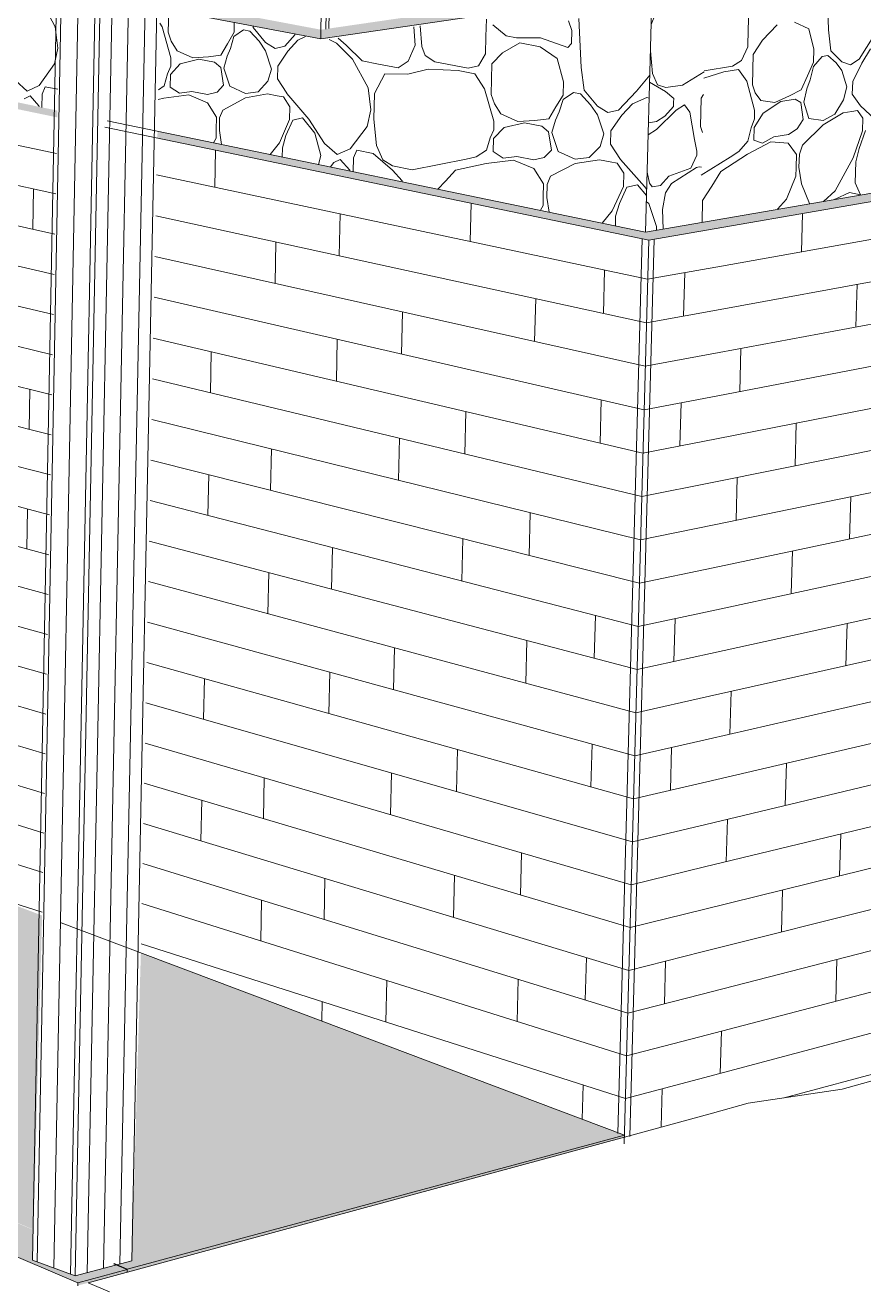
# Model space of a CAD drawing. Header units: inches. Extents: x 5690 to 5695, y -585 to 907.
# Drawn here: x 5690.8136 to 5690.9396, y 906.8026 to 906.9924 of the extents above; entities that cross this region are included whole.
import ezdxf

# ---------------------------------------------------------------- set-up
doc = ezdxf.new("R2010")
doc.units = ezdxf.units.IN
doc.header["$MEASUREMENT"] = 0
for name, color, linetype, lineweight in [('A-CLNG', 13, 'Continuous', 13), ('A-DETL', 90, 'Continuous', 9), ('A-FLOR', 192, 'Continuous', 13), ('A-WALL-PATT-1', 111, 'Continuous', 9), ('C-TOPO', 7, 'Continuous', 9), ('I-WALL', 2, 'Continuous', 13), ('I-WALL-1', 2, 'Continuous', 9), ('S-COLS', 52, 'Continuous', 9), ('S-FNDN', 32, 'Continuous', 13), ('S-FNDN-1', 32, 'Continuous', 9)]:
    doc.layers.add(name, color=color, linetype=linetype, lineweight=lineweight)

# ---------------------------------------------------------------- blocks, each defined once
blk = doc.blocks.new('FP_2-3D View 1')
at = {"layer": 'A-WALL-PATT-1'}
for p, q in [((5690.85876, 906.99185), (5690.85903, 907.00386)), ((5690.85924, 906.99192), (5690.85951, 907.00392))]:
    blk.add_line(p, q, dxfattribs=at)
blk = doc.blocks.new('FP_7-3D View 1')
at = {"layer": 'A-WALL-PATT-1'}
for p, q in [((5690.76581, 906.98432), (5690.81832, 906.97315)), ((5690.76573, 906.97855), (5690.81821, 906.96709)), ((5690.76565, 906.97278), (5690.81809, 906.96103)), ((5690.84209, 906.96809), (5690.8422, 906.97364)), ((5690.83336, 906.96995), (5690.9071, 906.95426)), ((5690.76557, 906.96703), (5690.81798, 906.95499)), ((5690.81476, 906.96178), (5690.81487, 906.96782)), ((5690.88044, 906.95993), (5690.88058, 906.96568)), ((5690.83324, 906.9638), (5690.90693, 906.94771)), ((5690.86079, 906.95779), (5690.86093, 906.96408)), ((5690.76549, 906.96128), (5690.81787, 906.94895)), ((5690.85115, 906.95363), (5690.85129, 906.95986)), ((5690.83311, 906.95767), (5690.90675, 906.94117)), ((5690.90047, 906.94912), (5690.90064, 906.95564)), ((5690.76541, 906.95553), (5690.81775, 906.94291)), ((5690.83299, 906.95154), (5690.90657, 906.93463)), ((5690.89012, 906.94489), (5690.89029, 906.95134)), ((5690.76533, 906.94979), (5690.81764, 906.93689)), ((5690.87015, 906.943), (5690.8703, 906.94934)), ((5690.83286, 906.94542), (5690.90639, 906.92811)), ((5690.86036, 906.93894), (5690.8605, 906.94522)), ((5690.76525, 906.94406), (5690.81753, 906.93087)), ((5690.84144, 906.9372), (5690.84156, 906.94337)), ((5690.83274, 906.9393), (5690.90622, 906.92159)), ((5690.76517, 906.93833), (5690.81741, 906.92485)), ((5690.8142, 906.93171), (5690.81431, 906.93771)), ((5690.89995, 906.92962), (5690.90012, 906.93611)), ((5690.83262, 906.93319), (5690.90604, 906.91508)), ((5690.87965, 906.92799), (5690.87981, 906.93436)), ((5690.76509, 906.93261), (5690.8173, 906.91885)), ((5690.8697, 906.92404), (5690.86985, 906.93035)), ((5690.83249, 906.92709), (5690.90586, 906.90857)), ((5690.85047, 906.92255), (5690.85061, 906.92875)), ((5690.76501, 906.9269), (5690.81719, 906.91285)), ((5690.84105, 906.91876), (5690.84118, 906.9249)), ((5690.76493, 906.92119), (5690.81707, 906.90686)), ((5690.81387, 906.91374), (5690.81398, 906.91972)), ((5690.83237, 906.921), (5690.90569, 906.90208)), ((5690.8893, 906.91275), (5690.88946, 906.91917)), ((5690.76485, 906.91549), (5690.81696, 906.90087)), ((5690.83225, 906.91491), (5690.90551, 906.89559)), ((5690.85965, 906.90768), (5690.85979, 906.91392)), ((5690.87918, 906.90892), (5690.87934, 906.91527)), ((5690.85007, 906.90399), (5690.8502, 906.91017)), ((5690.76477, 906.90979), (5690.81685, 906.89489)), ((5690.83212, 906.90883), (5690.90534, 906.88911)), ((5690.76469, 906.9041), (5690.81674, 906.88892)), ((5690.832, 906.90275), (5690.90516, 906.88264)), ((5690.89909, 906.89728), (5690.89927, 906.90373)), ((5690.86895, 906.89259), (5690.8691, 906.89887)), ((5690.88881, 906.89356), (5690.88897, 906.89995)), ((5690.76461, 906.89842), (5690.81662, 906.88295)), ((5690.83188, 906.89669), (5690.90499, 906.87617)), ((5690.85922, 906.88901), (5690.85936, 906.89523)), ((5690.8404, 906.88815), (5690.84053, 906.89426)), ((5690.76453, 906.89274), (5690.81651, 906.87699)), ((5690.83176, 906.89062), (5690.90481, 906.86972)), ((5690.76445, 906.88707), (5690.8164, 906.87104)), ((5690.83163, 906.88457), (5690.90464, 906.86327)), ((5690.8784, 906.87728), (5690.87856, 906.88359)), ((5690.89858, 906.87797), (5690.89875, 906.8844)), ((5690.76437, 906.88141), (5690.81629, 906.86509)), ((5690.86851, 906.87381), (5690.86866, 906.88006)), ((5690.83151, 906.87852), (5690.90446, 906.85683)), ((5690.84939, 906.87321), (5690.84953, 906.87935)), ((5690.84002, 906.86987), (5690.84015, 906.87596)), ((5690.83139, 906.87249), (5690.90429, 906.8504)), ((5690.83127, 906.86645), (5690.90411, 906.84397)), ((5690.888, 906.86173), (5690.88816, 906.86808)), ((5690.87794, 906.85838), (5690.87809, 906.86467)), ((5690.85851, 906.85804), (5690.85865, 906.86422)), ((5690.80725, 906.86201), (5690.81618, 906.85915)), ((5690.84899, 906.85482), (5690.84912, 906.86094)), ((5690.83114, 906.86043), (5690.90394, 906.83755)), ((5690.83102, 906.85441), (5690.90377, 906.83114)), ((5690.89773, 906.84594), (5690.8979, 906.85233)), ((5690.86777, 906.84265), (5690.86792, 906.84887)), ((5690.88751, 906.84272), (5690.88767, 906.84905)), ((5690.85817, 906.8428), (5690.85823, 906.84571)), ((5690.89726, 906.82806), (5690.8974, 906.83318))]:
    blk.add_line(p, q, dxfattribs=at)
blk = doc.blocks.new('FP_8-3D View 1')
at = {"layer": 'A-WALL-PATT-1'}
for p, q in [((5690.9071, 906.95426), (5690.91819, 906.95623)), ((5690.91249, 906.94873), (5690.91267, 906.95525)), ((5690.90693, 906.94771), (5690.91801, 906.94973)), ((5690.90675, 906.94117), (5690.91783, 906.94324)), ((5690.90657, 906.93463), (5690.91764, 906.93676)), ((5690.91195, 906.9292), (5690.91213, 906.9357)), ((5690.90639, 906.92811), (5690.91746, 906.93028)), ((5690.90622, 906.92159), (5690.91728, 906.92381)), ((5690.90604, 906.91508), (5690.9171, 906.91735)), ((5690.90586, 906.90857), (5690.91692, 906.9109)), ((5690.90569, 906.90208), (5690.91673, 906.90445)), ((5690.91106, 906.89681), (5690.91123, 906.90327)), ((5690.90551, 906.89559), (5690.91655, 906.89802)), ((5690.90534, 906.88911), (5690.91637, 906.89159)), ((5690.90516, 906.88264), (5690.91619, 906.88517)), ((5690.91052, 906.87747), (5690.9107, 906.88391)), ((5690.90499, 906.87617), (5690.91601, 906.87875)), ((5690.90481, 906.86972), (5690.91583, 906.87234)), ((5690.90464, 906.86327), (5690.91565, 906.86595)), ((5690.90446, 906.85683), (5690.91547, 906.85955)), ((5690.90429, 906.8504), (5690.91529, 906.85317)), ((5690.90963, 906.84539), (5690.90981, 906.85179)), ((5690.90411, 906.84397), (5690.91511, 906.84679)), ((5690.90394, 906.83755), (5690.91493, 906.84043)), ((5690.90377, 906.83114), (5690.91475, 906.83407)), ((5690.90912, 906.82688), (5690.90928, 906.83261))]:
    blk.add_line(p, q, dxfattribs=at)
blk = doc.blocks.new('FP_12-3D View 1')
at = {"layer": 'A-WALL-PATT-1'}
for p, q in [((5690.93019, 906.95837), (5690.93035, 906.96414)), ((5690.91819, 906.95623), (5690.9491, 906.96173)), ((5690.94707, 906.95504), (5690.94726, 906.9614)), ((5690.91801, 906.94973), (5690.94891, 906.95537)), ((5690.93839, 906.94709), (5690.93859, 906.95349)), ((5690.91783, 906.94324), (5690.94871, 906.94902)), ((5690.91764, 906.93676), (5690.94851, 906.94268)), ((5690.92093, 906.93739), (5690.92111, 906.94386)), ((5690.94648, 906.93599), (5690.94667, 906.94233)), ((5690.91746, 906.93028), (5690.94832, 906.93635)), ((5690.92925, 906.92622), (5690.92943, 906.93263)), ((5690.91728, 906.92381), (5690.94812, 906.93002)), ((5690.9171, 906.91735), (5690.94793, 906.9237)), ((5690.92038, 906.91803), (5690.92056, 906.92447)), ((5690.93744, 906.91522), (5690.93763, 906.92158)), ((5690.91692, 906.9109), (5690.94773, 906.91739)), ((5690.92868, 906.90703), (5690.92887, 906.91342)), ((5690.91673, 906.90445), (5690.94753, 906.91108)), ((5690.9455, 906.90438), (5690.9457, 906.91069)), ((5690.91655, 906.89802), (5690.94734, 906.90478)), ((5690.93686, 906.89619), (5690.93705, 906.90252)), ((5690.91637, 906.89159), (5690.94714, 906.89849)), ((5690.91619, 906.88517), (5690.94695, 906.89221)), ((5690.91947, 906.88592), (5690.91965, 906.89232)), ((5690.94492, 906.88551), (5690.94512, 906.89179)), ((5690.91601, 906.87875), (5690.94676, 906.88594)), ((5690.92775, 906.87519), (5690.92794, 906.88154)), ((5690.91583, 906.87234), (5690.94656, 906.87967)), ((5690.91565, 906.86595), (5690.94637, 906.87341)), ((5690.91892, 906.86674), (5690.9191, 906.87312)), ((5690.93592, 906.86462), (5690.9361, 906.87092)), ((5690.91547, 906.85955), (5690.94617, 906.86716)), ((5690.91529, 906.85317), (5690.94598, 906.86091)), ((5690.9272, 906.85617), (5690.92738, 906.8625)), ((5690.94396, 906.8542), (5690.94415, 906.86045)), ((5690.91511, 906.84679), (5690.94579, 906.85467)), ((5690.93535, 906.84576), (5690.93554, 906.85204)), ((5690.91493, 906.84043), (5690.94559, 906.84844)), ((5690.91475, 906.83407), (5690.9454, 906.84222)), ((5690.94338, 906.8355), (5690.94357, 906.84173)), ((5690.91802, 906.83493), (5690.9182, 906.84128)), ((5690.92759, 906.83123), (5690.94521, 906.836))]:
    blk.add_line(p, q, dxfattribs=at)
blk = doc.blocks.new('FP_14-3D View 1')
at = {"layer": 'S-COLS'}
for p, q in [((5690.82293, 906.80497), (5690.82667, 906.99633)), ((5690.8254, 906.80563), (5690.82916, 906.99585)), ((5690.82786, 906.80629), (5690.83165, 906.99538))]:
    blk.add_line(p, q, dxfattribs=at)
blk = doc.blocks.new('FP_15-3D View 1')
at = {"layer": 'S-COLS'}
for p, q in [((5690.81544, 906.80659), (5690.81905, 906.99778)), ((5690.81793, 906.80567), (5690.82159, 906.99729)), ((5690.82044, 906.80475), (5690.82415, 906.99681))]:
    blk.add_line(p, q, dxfattribs=at)
blk = doc.blocks.new('FP_30-3D View 1')
at = {"layer": 'A-WALL-PATT-1'}
for p, q in [((5690.81598, 906.99629), (5690.81815, 906.99216)), ((5690.83511, 906.99137), (5690.83518, 906.99464)), ((5690.81815, 906.99216), (5690.81855, 906.98899)), ((5690.83384, 906.99274), (5690.8342, 906.99217)), ((5690.8342, 906.99217), (5690.8355, 906.98752)), ((5690.84498, 906.99074), (5690.84643, 906.99173)), ((5690.84502, 906.99277), (5690.84499, 906.99137)), ((5690.84643, 906.99173), (5690.84738, 906.99155)), ((5690.84787, 906.99209), (5690.84785, 906.99224)), ((5690.84973, 906.98983), (5690.84787, 906.99209)), ((5690.87201, 906.9922), (5690.87221, 906.98942)), ((5690.87294, 906.99234), (5690.8732, 906.98924)), ((5690.88282, 906.99071), (5690.88288, 906.99333)), ((5690.88388, 906.99249), (5690.88588, 906.99081)), ((5690.89522, 906.99307), (5690.8957, 906.99165)), ((5690.8957, 906.99165), (5690.89565, 906.98967)), ((5690.89712, 906.98607), (5690.89679, 906.99345)), ((5690.83555, 906.99002), (5690.83511, 906.99137)), ((5690.83646, 906.98859), (5690.83555, 906.99002)), ((5690.84499, 906.99137), (5690.84401, 906.98965)), ((5690.84447, 906.98893), (5690.84498, 906.99074)), ((5690.84738, 906.99155), (5690.84878, 906.99001)), ((5690.84878, 906.99001), (5690.8497, 906.98856)), ((5690.85115, 906.98892), (5690.84973, 906.98983)), ((5690.85419, 906.99104), (5690.8526, 906.98928)), ((5690.85306, 906.98855), (5690.85455, 906.99018)), ((5690.85455, 906.99018), (5690.85574, 906.99074)), ((5690.85927, 906.99029), (5690.86037, 906.98972)), ((5690.86183, 906.98944), (5690.86061, 906.9905)), ((5690.88275, 906.9881), (5690.88282, 906.99071)), ((5690.88531, 906.98828), (5690.8879, 906.98977)), ((5690.88741, 906.99052), (5690.88588, 906.99081)), ((5690.89101, 906.99052), (5690.88741, 906.99052)), ((5690.8879, 906.98977), (5690.89098, 906.9892)), ((5690.89512, 906.9891), (5690.89101, 906.99052)), ((5690.81855, 906.98899), (5690.81805, 906.98661)), ((5690.83878, 906.98751), (5690.83646, 906.98859)), ((5690.84303, 906.98794), (5690.84113, 906.98768)), ((5690.84401, 906.98965), (5690.84303, 906.98794)), ((5690.84397, 906.98776), (5690.84447, 906.98893)), ((5690.8497, 906.98856), (5690.8506, 906.98583)), ((5690.8526, 906.98928), (5690.85115, 906.98892)), ((5690.85157, 906.98628), (5690.85306, 906.98855)), ((5690.86037, 906.98972), (5690.86276, 906.98733)), ((5690.86423, 906.98705), (5690.86183, 906.98944)), ((5690.87221, 906.98942), (5690.87115, 906.98702)), ((5690.8732, 906.98924), (5690.87367, 906.98785)), ((5690.87367, 906.98785), (5690.87515, 906.98691)), ((5690.88169, 906.98633), (5690.88275, 906.9881)), ((5690.88373, 906.9866), (5690.88531, 906.98828)), ((5690.89098, 906.9892), (5690.89352, 906.98741)), ((5690.89565, 906.98967), (5690.89512, 906.9891)), ((5690.81805, 906.98661), (5690.81574, 906.98338)), ((5690.83548, 906.98627), (5690.83499, 906.98511)), ((5690.83688, 906.98662), (5690.83545, 906.98501)), ((5690.8355, 906.98752), (5690.83548, 906.98627)), ((5690.83971, 906.98732), (5690.83688, 906.98662)), ((5690.84113, 906.98768), (5690.83878, 906.98751)), ((5690.84206, 906.98687), (5690.83971, 906.98732)), ((5690.84299, 906.98605), (5690.84206, 906.98687)), ((5690.8434, 906.98344), (5690.84299, 906.98605)), ((5690.84346, 906.98596), (5690.84397, 906.98776)), ((5690.84435, 906.98325), (5690.84346, 906.98596)), ((5690.85153, 906.98438), (5690.85157, 906.98628)), ((5690.86276, 906.98733), (5690.86512, 906.983)), ((5690.86668, 906.98658), (5690.86423, 906.98705)), ((5690.86964, 906.98601), (5690.86668, 906.98658)), ((5690.87115, 906.98702), (5690.86964, 906.98601)), ((5690.87515, 906.98691), (5690.88016, 906.98596)), ((5690.88016, 906.98596), (5690.88169, 906.98633)), ((5690.88362, 906.98202), (5690.88373, 906.9866)), ((5690.89352, 906.98741), (5690.89446, 906.98391)), ((5690.89755, 906.98266), (5690.89712, 906.98607)), ((5690.81393, 906.98251), (5690.81217, 906.9841)), ((5690.83499, 906.98511), (5690.83448, 906.98332)), ((5690.83545, 906.98501), (5690.83541, 906.98314)), ((5690.8506, 906.98583), (5690.85008, 906.98402)), ((5690.85292, 906.98219), (5690.85153, 906.98438)), ((5690.86763, 906.9851), (5690.86608, 906.98217)), ((5690.87111, 906.98508), (5690.86763, 906.9851)), ((5690.87111, 906.98508), (5690.87412, 906.98581)), ((5690.87412, 906.98581), (5690.87864, 906.9856)), ((5690.87864, 906.9856), (5690.88116, 906.98512)), ((5690.88116, 906.98512), (5690.88262, 906.98287)), ((5690.90742, 906.98492), (5690.90543, 906.98251)), ((5690.81574, 906.98338), (5690.81393, 906.98251)), ((5690.81616, 906.98206), (5690.81663, 906.98319)), ((5690.81663, 906.98319), (5690.81852, 906.98281)), ((5690.83448, 906.98332), (5690.83364, 906.98274)), ((5690.83541, 906.98314), (5690.83679, 906.98223)), ((5690.83679, 906.98223), (5690.83867, 906.98248)), ((5690.83867, 906.98248), (5690.84101, 906.98202)), ((5690.84101, 906.98202), (5690.84244, 906.98236)), ((5690.84244, 906.98236), (5690.8434, 906.98344)), ((5690.8467, 906.98215), (5690.84435, 906.98325)), ((5690.84861, 906.9824), (5690.8467, 906.98215)), ((5690.85008, 906.98402), (5690.84861, 906.9824)), ((5690.85622, 906.97833), (5690.85292, 906.98218)), ((5690.86512, 906.983), (5690.86553, 906.97969)), ((5690.86608, 906.98217), (5690.86599, 906.97831)), ((5690.88262, 906.98287), (5690.88403, 906.978)), ((5690.8944, 906.98127), (5690.89598, 906.9823)), ((5690.89446, 906.98391), (5690.89441, 906.98193)), ((5690.89598, 906.9823), (5690.89702, 906.9821)), ((5690.89958, 906.98028), (5690.89755, 906.98266)), ((5690.90543, 906.98251), (5690.90272, 906.97968)), ((5690.81436, 906.98181), (5690.81346, 906.98138)), ((5690.81568, 906.98031), (5690.81436, 906.98181)), ((5690.81573, 906.98017), (5690.81568, 906.9803)), ((5690.81613, 906.98008), (5690.81616, 906.98206)), ((5690.83361, 906.98124), (5690.83445, 906.98145)), ((5690.83445, 906.98145), (5690.83819, 906.98195)), ((5690.83819, 906.98195), (5690.84099, 906.98076)), ((5690.84099, 906.98076), (5690.84236, 906.97859)), ((5690.84332, 906.97965), (5690.84669, 906.98152)), ((5690.84669, 906.98152), (5690.85004, 906.98212)), ((5690.85147, 906.98183), (5690.85004, 906.98212)), ((5690.85243, 906.98164), (5690.85147, 906.98183)), ((5690.85336, 906.98018), (5690.85243, 906.98164)), ((5690.8841, 906.98062), (5690.88362, 906.98202)), ((5690.88508, 906.97911), (5690.8841, 906.98062)), ((5690.89441, 906.98193), (5690.89333, 906.98015)), ((5690.89383, 906.97939), (5690.8944, 906.98127)), ((5690.89702, 906.9821), (5690.89854, 906.98048)), ((5690.89854, 906.98048), (5690.89955, 906.97895)), ((5690.90113, 906.97931), (5690.89958, 906.98028)), ((5690.90322, 906.97891), (5690.90485, 906.98061)), ((5690.90485, 906.98061), (5690.907, 906.98154)), ((5690.907, 906.98154), (5690.90733, 906.98148)), ((5690.84236, 906.97859), (5690.84232, 906.9767)), ((5690.84279, 906.9766), (5690.84283, 906.97849)), ((5690.84283, 906.97849), (5690.84332, 906.97966)), ((5690.85332, 906.97827), (5690.85336, 906.98018)), ((5690.8538, 906.97818), (5690.85526, 906.97852)), ((5690.85526, 906.97852), (5690.85714, 906.97622)), ((5690.85856, 906.97465), (5690.85622, 906.97833)), ((5690.86553, 906.97969), (5690.86498, 906.97722)), ((5690.88761, 906.97796), (5690.88508, 906.97911)), ((5690.89225, 906.97837), (5690.89018, 906.97811)), ((5690.89333, 906.98015), (5690.89225, 906.97837)), ((5690.89328, 906.97817), (5690.89383, 906.97939)), ((5690.89955, 906.97895), (5690.90052, 906.9761)), ((5690.90272, 906.97968), (5690.90113, 906.97931)), ((5690.90158, 906.97656), (5690.90322, 906.97891)), ((5690.84232, 906.9767), (5690.84229, 906.97544)), ((5690.84312, 906.9745), (5690.84279, 906.9766)), ((5690.85332, 906.97827), (5690.8518, 906.97476)), ((5690.85278, 906.97583), (5690.8538, 906.97818)), ((5690.86498, 906.97722), (5690.86245, 906.97386)), ((5690.86599, 906.97831), (5690.8664, 906.97435)), ((5690.884, 906.97669), (5690.88346, 906.97549)), ((5690.88554, 906.97705), (5690.88396, 906.97539)), ((5690.88403, 906.978), (5690.884, 906.97669)), ((5690.88863, 906.97776), (5690.88554, 906.97705)), ((5690.89018, 906.97811), (5690.88761, 906.97796)), ((5690.89119, 906.97726), (5690.88863, 906.97776)), ((5690.8922, 906.9764), (5690.89119, 906.97726)), ((5690.89271, 906.9763), (5690.89328, 906.97817)), ((5690.90153, 906.97457), (5690.90158, 906.97656)), ((5690.84229, 906.97544), (5690.84193, 906.97475)), ((5690.8518, 906.97476), (5690.85044, 906.97299)), ((5690.85226, 906.97402), (5690.85278, 906.97583)), ((5690.85714, 906.97622), (5690.85804, 906.97284)), ((5690.86048, 906.97298), (5690.85856, 906.97465)), ((5690.88346, 906.97549), (5690.8829, 906.97363)), ((5690.88396, 906.97539), (5690.88392, 906.97343)), ((5690.89265, 906.97366), (5690.8922, 906.9764)), ((5690.89368, 906.97346), (5690.89271, 906.9763)), ((5690.90052, 906.9761), (5690.89995, 906.97421)), ((5690.90305, 906.97227), (5690.90153, 906.97457)), ((5690.85223, 906.97262), (5690.85226, 906.97402)), ((5690.85804, 906.97284), (5690.85765, 906.9715)), ((5690.86245, 906.97386), (5690.86048, 906.97298)), ((5690.86291, 906.97248), (5690.86343, 906.97366)), ((5690.86343, 906.97366), (5690.86587, 906.97316)), ((5690.86587, 906.97316), (5690.86878, 906.97063)), ((5690.8664, 906.97435), (5690.86733, 906.97222)), ((5690.8829, 906.97363), (5690.88136, 906.97263)), ((5690.88392, 906.97343), (5690.88542, 906.97247)), ((5690.88542, 906.97247), (5690.88747, 906.97271)), ((5690.88747, 906.97271), (5690.89003, 906.9722)), ((5690.89158, 906.97255), (5690.89265, 906.97366)), ((5690.89624, 906.97229), (5690.89368, 906.97346)), ((5690.89995, 906.97421), (5690.89833, 906.97253)), ((5690.85996, 906.9718), (5690.85947, 906.97113)), ((5690.86095, 906.97224), (5690.85996, 906.9718)), ((5690.86238, 906.97066), (5690.86095, 906.97224)), ((5690.86286, 906.97042), (5690.86291, 906.97248)), ((5690.86733, 906.97222), (5690.8688, 906.97128)), ((5690.87176, 906.97067), (5690.8688, 906.97128)), ((5690.87983, 906.97228), (5690.87176, 906.97067)), ((5690.87827, 906.97064), (5690.88285, 906.97167)), ((5690.88136, 906.97263), (5690.87983, 906.97228)), ((5690.88285, 906.97167), (5690.88695, 906.97216)), ((5690.88695, 906.97216), (5690.89, 906.97089)), ((5690.89, 906.97089), (5690.89148, 906.96861)), ((5690.89003, 906.9722), (5690.89158, 906.97255)), ((5690.89254, 906.96972), (5690.89622, 906.97163)), ((5690.89622, 906.97163), (5690.89989, 906.97222)), ((5690.89833, 906.97253), (5690.89624, 906.97229)), ((5690.90146, 906.97191), (5690.89989, 906.97222)), ((5690.90251, 906.97171), (5690.90146, 906.97191)), ((5690.90352, 906.97017), (5690.90251, 906.97171)), ((5690.90664, 906.96821), (5690.90305, 906.97227)), ((5690.86243, 906.97051), (5690.86238, 906.97066)), ((5690.86878, 906.97063), (5690.87023, 906.96904)), ((5690.87023, 906.96904), (5690.87023, 906.9689)), ((5690.87559, 906.9678), (5690.87673, 906.969)), ((5690.87673, 906.969), (5690.87827, 906.97064)), ((5690.892, 906.96851), (5690.89254, 906.96972)), ((5690.90347, 906.96818), (5690.90352, 906.97017)), ((5690.89148, 906.96861), (5690.89143, 906.96664)), ((5690.89195, 906.96653), (5690.892, 906.96851)), ((5690.90347, 906.96818), (5690.90179, 906.96452)), ((5690.90287, 906.96563), (5690.90399, 906.96807)), ((5690.90399, 906.96807), (5690.90558, 906.96842)), ((5690.90558, 906.96842), (5690.90694, 906.96683)), ((5690.90696, 906.96772), (5690.90664, 906.96821)), ((5690.8914, 906.96533), (5690.89101, 906.96461)), ((5690.89143, 906.96664), (5690.8914, 906.96533)), ((5690.8923, 906.96434), (5690.89195, 906.96653)), ((5690.90229, 906.96375), (5690.90287, 906.96563)), ((5690.90179, 906.96452), (5690.9003, 906.96269)), ((5690.90226, 906.96228), (5690.90229, 906.96375))]:
    blk.add_line(p, q, dxfattribs=at)
blk = doc.blocks.new('FP_31-3D View 1')
at = {"layer": 'A-WALL-PATT-1'}
for p, q in [((5690.91146, 906.9981), (5690.91063, 906.99719)), ((5690.91186, 906.99676), (5690.91437, 906.99835)), ((5690.91437, 906.99835), (5690.91548, 906.99869)), ((5690.90894, 906.99572), (5690.90763, 906.99253)), ((5690.90814, 906.99682), (5690.90775, 906.99676)), ((5690.91063, 906.99719), (5690.90814, 906.99682)), ((5690.91186, 906.99676), (5690.90894, 906.99572)), ((5690.90752, 906.98856), (5690.90782, 906.98517)), ((5690.90782, 906.98518), (5690.9086, 906.98347)), ((5690.91558, 906.98544), (5690.91232, 906.98344)), ((5690.9074, 906.98387), (5690.90981, 906.98244)), ((5690.9086, 906.98347), (5690.90983, 906.98305)), ((5690.90981, 906.98244), (5690.91102, 906.98142)), ((5690.91232, 906.98344), (5690.90983, 906.98305)), ((5690.91101, 906.98081), (5690.91099, 906.9802)), ((5690.91102, 906.98142), (5690.91101, 906.98081)), ((5690.91139, 906.97965), (5690.91265, 906.98046)), ((5690.91265, 906.98046), (5690.91344, 906.97937)), ((5690.91502, 906.97721), (5690.91514, 906.98146)), ((5690.91514, 906.98146), (5690.91548, 906.98201)), ((5690.90842, 906.97675), (5690.91139, 906.97965)), ((5690.90971, 906.97878), (5690.90845, 906.97797)), ((5690.91099, 906.9802), (5690.90971, 906.97878)), ((5690.91344, 906.97937), (5690.91414, 906.97525)), ((5690.90718, 906.97595), (5690.90842, 906.97674)), ((5690.90845, 906.97797), (5690.90723, 906.97777)), ((5690.91532, 906.97628), (5690.91502, 906.97721)), ((5690.91414, 906.97525), (5690.91451, 906.97349)), ((5690.91449, 906.97288), (5690.91361, 906.97092)), ((5690.91451, 906.97349), (5690.91449, 906.97288)), ((5690.91361, 906.97092), (5690.91029, 906.96976)), ((5690.91444, 906.97106), (5690.91067, 906.96862)), ((5690.91485, 906.97113), (5690.91444, 906.97106)), ((5690.91518, 906.97111), (5690.91485, 906.97113)), ((5690.90737, 906.96867), (5690.90703, 906.97032)), ((5690.91029, 906.96976), (5690.90902, 906.96834)), ((5690.90777, 906.96813), (5690.90737, 906.96867)), ((5690.90902, 906.96834), (5690.90777, 906.96813)), ((5690.90981, 906.96726), (5690.90933, 906.96475)), ((5690.91067, 906.96862), (5690.90981, 906.96726)), ((5690.90691, 906.96589), (5690.90729, 906.96562)), ((5690.90729, 906.96562), (5690.90844, 906.96217)), ((5690.90933, 906.96475), (5690.90942, 906.9618)), ((5690.90844, 906.96217), (5690.90842, 906.96163))]:
    blk.add_line(p, q, dxfattribs=at)
blk = doc.blocks.new('FP_32-3D View 1')
at = {"layer": 'A-WALL-PATT-1'}
for p, q in [((5690.93429, 906.99173), (5690.93407, 906.99876)), ((5690.92221, 906.99181), (5690.92228, 906.99441)), ((5690.92213, 906.9892), (5690.92221, 906.99181)), ((5690.92434, 906.99019), (5690.92657, 906.99247)), ((5690.92917, 906.99287), (5690.9313, 906.9919)), ((5690.9313, 906.9919), (5690.93207, 906.98881)), ((5690.93463, 906.98857), (5690.93429, 906.99172)), ((5690.92297, 906.98804), (5690.92434, 906.99019)), ((5690.94108, 906.99085), (5690.93885, 906.98731)), ((5690.9212, 906.98712), (5690.92213, 906.9892)), ((5690.92284, 906.98349), (5690.92297, 906.98804)), ((5690.93207, 906.98881), (5690.93201, 906.98687)), ((5690.93332, 906.98772), (5690.93418, 906.98785)), ((5690.93418, 906.98785), (5690.93543, 906.98677)), ((5690.93629, 906.9869), (5690.93463, 906.98857)), ((5690.93926, 906.98673), (5690.94059, 906.98886)), ((5690.91558, 906.98559), (5690.91987, 906.98626)), ((5690.91987, 906.98626), (5690.9212, 906.98712)), ((5690.93201, 906.98687), (5690.93109, 906.9848)), ((5690.9315, 906.98422), (5690.93199, 906.98623)), ((5690.93199, 906.98623), (5690.93332, 906.98772)), ((5690.93543, 906.98677), (5690.93625, 906.98562)), ((5690.93755, 906.98646), (5690.93629, 906.9869)), ((5690.93885, 906.98731), (5690.93755, 906.98646)), ((5690.9379, 906.98396), (5690.93926, 906.98673)), ((5690.91555, 906.98445), (5690.91853, 906.9854)), ((5690.91853, 906.9854), (5690.92073, 906.98575)), ((5690.92073, 906.98575), (5690.92199, 906.984)), ((5690.93109, 906.9848), (5690.93017, 906.98272)), ((5690.93103, 906.98286), (5690.9315, 906.98422)), ((5690.93625, 906.98562), (5690.93703, 906.98318)), ((5690.92199, 906.984), (5690.92317, 906.97967)), ((5690.92324, 906.98226), (5690.92284, 906.98349)), ((5690.92408, 906.9811), (5690.92324, 906.98226)), ((5690.93017, 906.98272), (5690.92842, 906.9818)), ((5690.93054, 906.98086), (5690.93103, 906.98286)), ((5690.93703, 906.98318), (5690.93654, 906.98119)), ((5690.93784, 906.98204), (5690.9379, 906.98396)), ((5690.92623, 906.98081), (5690.92408, 906.9811)), ((5690.9271, 906.98095), (5690.92446, 906.97923)), ((5690.92842, 906.9818), (5690.92623, 906.98081)), ((5690.92927, 906.98129), (5690.9271, 906.98095)), ((5690.93011, 906.98079), (5690.92927, 906.98129)), ((5690.93047, 906.97828), (5690.93011, 906.98079)), ((5690.93133, 906.97842), (5690.93054, 906.98086)), ((5690.93654, 906.98119), (5690.9352, 906.97905)), ((5690.93907, 906.98032), (5690.93784, 906.98204)), ((5690.94195, 906.97761), (5690.93907, 906.98032)), ((5690.92313, 906.97837), (5690.92266, 906.977)), ((5690.92446, 906.97923), (5690.92309, 906.97707)), ((5690.92317, 906.97967), (5690.92313, 906.97837)), ((5690.93346, 906.97813), (5690.93133, 906.97842)), ((5690.93345, 906.97748), (5690.93648, 906.97926)), ((5690.9352, 906.97905), (5690.93346, 906.97813)), ((5690.93777, 906.97947), (5690.93648, 906.97926)), ((5690.93862, 906.97961), (5690.93777, 906.97947)), ((5690.93943, 906.97847), (5690.93862, 906.97961)), ((5690.93938, 906.97654), (5690.93943, 906.97847)), ((5690.92266, 906.977), (5690.92216, 906.97498)), ((5690.92309, 906.97707), (5690.92304, 906.97513)), ((5690.92825, 906.97599), (5690.92957, 906.97685)), ((5690.92957, 906.97685), (5690.93047, 906.97828)), ((5690.93036, 906.97441), (5690.93345, 906.97748)), ((5690.93938, 906.97654), (5690.93798, 906.97249)), ((5690.93887, 906.97391), (5690.9398, 906.97661)), ((5690.92216, 906.97498), (5690.92082, 906.97347)), ((5690.92211, 906.97304), (5690.92563, 906.97491)), ((5690.92304, 906.97513), (5690.92433, 906.9747)), ((5690.92433, 906.9747), (5690.92608, 906.97563)), ((5690.92563, 906.97491), (5690.92821, 906.9747)), ((5690.92608, 906.97563), (5690.92825, 906.97599)), ((5690.92821, 906.9747), (5690.92946, 906.97298)), ((5690.91811, 906.97043), (5690.92211, 906.97304)), ((5690.92082, 906.97347), (5690.91948, 906.9726)), ((5690.92946, 906.97298), (5690.9294, 906.97104)), ((5690.92983, 906.97111), (5690.92989, 906.97305)), ((5690.92989, 906.97305), (5690.93036, 906.97441)), ((5690.93839, 906.97192), (5690.93887, 906.97391)), ((5690.91948, 906.9726), (5690.91515, 906.96991)), ((5690.9294, 906.97104), (5690.92936, 906.96975)), ((5690.93019, 906.96861), (5690.92983, 906.97111)), ((5690.93798, 906.97249), (5690.93528, 906.96756)), ((5690.93829, 906.96872), (5690.93839, 906.97192)), ((5690.91674, 906.96826), (5690.91811, 906.97043)), ((5690.92936, 906.96975), (5690.92797, 906.96631)), ((5690.91536, 906.96609), (5690.91674, 906.96826)), ((5690.93019, 906.96861), (5690.93139, 906.96562)), ((5690.93139, 906.96562), (5690.93019, 906.96861)), ((5690.9335, 906.96596), (5690.93529, 906.96756)), ((5690.93525, 906.96628), (5690.9374, 906.96729)), ((5690.9374, 906.96729), (5690.93909, 906.96695)), ((5690.93909, 906.96695), (5690.93829, 906.96872)), ((5690.93912, 906.96693), (5690.93909, 906.96695)), ((5690.93909, 906.96695), (5690.9391, 906.96693)), ((5690.91527, 906.96281), (5690.91536, 906.96609)), ((5690.92797, 906.96631), (5690.92661, 906.96477)), ((5690.93139, 906.96562), (5690.93143, 906.9656)), ((5690.93522, 906.96626), (5690.93525, 906.96628))]:
    blk.add_line(p, q, dxfattribs=at)

msp = doc.modelspace()

# ---------------------------------------------------------------- hatches: boundary and pattern name
at = {"layer": 'A-CLNG'}
for points in [[(5690.85801, 906.99039), (5690.85804, 906.99175), (5690.5774, 907.04461), (5690.57741, 907.04359), (5690.85795, 906.9904)], [(5690.85801, 906.99039), (5691.12463, 907.02947), (5691.12468, 907.03058), (5690.85804, 906.99175), (5690.85801, 906.9904)]]:
    msp.add_hatch(color=256, dxfattribs=at).paths.add_polyline_path(points, flags=0)
at = {"layer": 'A-FLOR'}
h = msp.add_hatch(color=256, dxfattribs=at)
h.paths.add_polyline_path([(5690.82896, 906.80552), (5690.90362, 906.82566), (5690.831, 906.85305), (5690.82963, 906.80676), (5690.82741, 906.80617)], flags=0)
h.paths.add_polyline_path([(5690.81487, 906.81146), (5690.81617, 906.85865), (5690.76433, 906.8782), (5690.76344, 906.83457), (5690.76128, 906.83405), (5690.81478, 906.81149)], flags=0)
h.paths.add_polyline_path([(5690.74956, 906.83899), (5690.75038, 906.88346), (5690.70536, 906.90044), (5690.70485, 906.85919), (5690.70274, 906.85873), (5690.7495, 906.83902)], flags=0)
h.paths.add_polyline_path([(5690.69174, 906.86337), (5690.69218, 906.90541), (5690.66899, 906.91416), (5690.65278, 906.9113), (5690.65262, 906.88113), (5690.65057, 906.88073), (5690.69171, 906.86338)], flags=0)
h.paths.add_polyline_path([(5690.64021, 906.8851), (5690.64029, 906.90909), (5690.60577, 906.903), (5690.60577, 906.90082), (5690.60377, 906.90046), (5690.6402, 906.8851)], flags=0)
h = msp.add_hatch(color=256, dxfattribs=at)
h.paths.add_polyline_path([(5690.82895, 906.80547), (5690.82895, 906.80552), (5690.82884, 906.80552)], flags=0)
h.paths.add_polyline_path([(5690.81487, 906.81141), (5690.81487, 906.81146), (5690.81478, 906.81145)], flags=0)
h.paths.add_polyline_path([(5690.74956, 906.83894), (5690.74956, 906.83899), (5690.7495, 906.83897)], flags=0)
h.paths.add_polyline_path([(5690.69174, 906.86332), (5690.69171, 906.86338), (5690.69171, 906.86333)], flags=0)
h.paths.add_polyline_path([(5690.64021, 906.88504), (5690.6402, 906.8851), (5690.60368, 906.90044), (5690.60368, 906.90044), (5690.6402, 906.88505)], flags=0)
msp.add_hatch(color=256, dxfattribs=at).paths.add_polyline_path([(5690.82895, 906.80504), (5690.90361, 906.8254), (5690.90362, 906.82566), (5690.82895, 906.80547)], flags=0)
at = {"layer": 'S-FNDN'}
h = msp.add_hatch(color=256, dxfattribs=at)
h.paths.add_polyline_path([(5690.90726, 906.96014), (5690.91836, 906.96206), (5690.91495, 906.96276), (5690.90679, 906.96135), (5690.83351, 906.97649), (5690.83347, 906.97546), (5690.90424, 906.96076)], flags=0)
h.paths.add_polyline_path([(5690.81843, 906.97858), (5690.81846, 906.9796), (5690.76591, 906.99046), (5690.76588, 906.98949), (5690.81514, 906.97926)], flags=0)
h.paths.add_polyline_path([(5690.75175, 906.99242), (5690.75178, 906.99338), (5690.7262, 906.99867), (5690.72341, 906.99831), (5690.74973, 906.99284)], flags=0)
h = msp.add_hatch(color=256, dxfattribs=at)
h.paths.add_polyline_path([(5690.91836, 906.96206), (5690.94928, 906.96743), (5690.94586, 906.96809), (5690.91495, 906.96276), (5690.91631, 906.96248)], flags=0)
h.paths.add_polyline_path([(5691.05266, 906.98538), (5691.08644, 906.99124), (5691.08084, 906.99212), (5691.08079, 906.99139), (5691.04923, 906.98594)], flags=0)
for points in [[(5690.82154, 906.80347), (5690.82895, 906.80547), (5690.82734, 906.80615), (5690.82115, 906.80448), (5690.81474, 906.80685), (5690.81487, 906.81141), (5690.7612, 906.83403), (5690.75512, 906.83258), (5690.74948, 906.83465), (5690.74956, 906.83894), (5690.70266, 906.85872), (5690.69672, 906.85744), (5690.6917, 906.85925), (5690.69171, 906.86333), (5690.65048, 906.88071), (5690.64468, 906.87958), (5690.64019, 906.88119), (5690.6402, 906.88505), (5690.60368, 906.90044), (5690.59802, 906.89944), (5690.59398, 906.90087), (5690.59356, 906.90079), (5690.59807, 906.89919), (5690.59807, 906.89874), (5690.82114, 906.80364)], [(5690.82153, 906.80306), (5690.82314, 906.80346), (5690.82895, 906.80505), (5690.82895, 906.80547), (5690.82154, 906.80345), (5690.82154, 906.80338)]]:
    msp.add_hatch(color=256, dxfattribs=at).paths.add_polyline_path(points, flags=0)

# ---------------------------------------------------------------- linework, layer by layer
at = {"layer": 'A-CLNG'}
for p, q in [((5690.85801, 906.99039), (5690.57741, 907.04359)), ((5691.12463, 907.02947), (5690.85801, 906.99039)), ((5690.85801, 906.99039), (5690.85804, 906.99175))]:
    msp.add_line(p, q, dxfattribs=at)
at = {"layer": 'A-DETL'}
for p, q in [((5690.90629, 906.96034), (5690.90265, 906.82588)), ((5690.9081, 906.96028), (5690.90443, 906.82542))]:
    msp.add_line(p, q, dxfattribs=at)
at = {"layer": 'A-FLOR'}
for p, q in [((5690.90362, 906.82566), (5690.81904, 906.85756)), ((5690.82896, 906.80552), (5690.90362, 906.82566)), ((5690.82699, 906.80634), (5690.82896, 906.80552)), ((5690.82896, 906.80552), (5690.82895, 906.80547))]:
    msp.add_line(p, q, dxfattribs=at)
at = {"layer": 'C-TOPO'}
for p, q in [((5690.93633, 906.83254), (5691.06036, 906.8675)), ((5691.06036, 906.8675), (5690.93633, 906.83254)), ((5691.06036, 906.8675), (5690.93633, 906.83254)), ((5690.9222, 906.83043), (5690.93633, 906.83254)), ((5690.93633, 906.83254), (5690.9222, 906.83043)), ((5690.93633, 906.83254), (5690.9222, 906.83043)), ((5690.91684, 906.82895), (5690.9222, 906.83043)), ((5690.9222, 906.83043), (5690.91684, 906.82895)), ((5690.9222, 906.83043), (5690.91684, 906.82895)), ((5690.91684, 906.82895), (5690.90361, 906.82535)), ((5690.82308, 906.80345), (5690.90361, 906.82535)), ((5690.90361, 906.82535), (5690.82308, 906.80345)), ((5690.82629, 906.80212), (5690.82308, 906.80345)), ((5690.82308, 906.80345), (5690.82629, 906.80212))]:
    msp.add_line(p, q, dxfattribs=at)
at = {"layer": 'I-WALL'}
msp.add_line((5690.85804, 906.99175), (5690.86351, 907.23479), dxfattribs=at)
at = {"layer": 'S-COLS'}
for p, q in [((5690.81474, 906.80685), (5690.81833, 906.99789)), ((5690.82487, 906.99665), (5690.82115, 906.80449)), ((5690.82962, 906.80677), (5690.83342, 906.99497)), ((5690.82115, 906.80449), (5690.81474, 906.80685)), ((5690.82962, 906.80677), (5690.82115, 906.80449))]:
    msp.add_line(p, q, dxfattribs=at)
at = {"layer": 'S-FNDN'}
for p, q in [((5690.90679, 906.96135), (5690.90777, 906.99752)), ((5690.90679, 906.96135), (5691.08079, 906.99139)), ((5690.90726, 906.96014), (5690.82561, 906.97709)), ((5690.82592, 906.97806), (5690.90679, 906.96135)), ((5690.94928, 906.96743), (5690.90726, 906.96014)), ((5690.90358, 906.82433), (5690.90726, 906.96014)), ((5690.82154, 906.80347), (5690.59675, 906.89931)), ((5690.82895, 906.80547), (5690.82691, 906.80633)), ((5690.82895, 906.80547), (5690.82154, 906.80347)), ((5690.82895, 906.80505), (5690.82895, 906.80547)), ((5690.82153, 906.80302), (5690.82154, 906.80347))]:
    msp.add_line(p, q, dxfattribs=at)

# ---------------------------------------------------------------- block references
at = {"layer": 'I-WALL-1'}
msp.add_blockref('FP_2-3D View 1', (0, 0), dxfattribs=at)
at = {"layer": 'S-COLS'}
for name in ['FP_15-3D View 1', 'FP_14-3D View 1']:
    msp.add_blockref(name, (0, 0), dxfattribs=at)
at = {"layer": 'S-FNDN-1'}
for name in ['FP_32-3D View 1', 'FP_30-3D View 1', 'FP_31-3D View 1', 'FP_7-3D View 1', 'FP_12-3D View 1', 'FP_8-3D View 1']:
    msp.add_blockref(name, (0, 0), dxfattribs=at)

doc.saveas('drawing.dxf')
